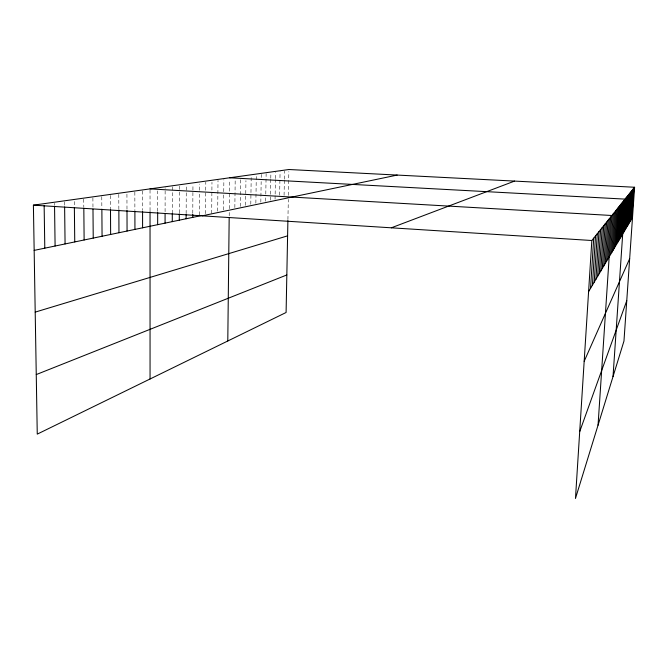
<?xml version="1.0" encoding="UTF-8"?>
<svg xmlns="http://www.w3.org/2000/svg" width="668" height="668" viewBox="0 0 668 668"><rect width="100%" height="100%" fill="white"/><g stroke="black" fill="none" stroke-linecap="round" stroke-linejoin="round"><path stroke-width="0.5" stroke-dasharray="3.34 2.5" d="M157.673 211.364L157.69 190.889M165.088 211.706L165.138 187.817M172.302 213.434L172.377 186.798M179.316 212.883L179.425 185.829M186.138 213.618L186.288 184.861M192.785 213.309L192.918 191.006M192.927 189.996L192.96 184.927M199.248 214.987L199.415 191.273M199.415 190.238L199.465 184.051M205.56 213.685L205.736 191.29M205.744 190.271L205.802 182.122M211.706 213.426L211.973 182.322M217.71 211.155L218.01 180.427M223.563 209.944L223.747 192.751M223.755 191.733L223.88 179.6M229.199 215.781L229.258 210.771M229.274 208.733L229.6 179.851M234.852 207.589L235.194 179.041M240.296 206.437L240.639 179.366M245.607 205.343L245.941 180.644M250.801 204.274L251.21 175.793M255.869 203.189L256.295 175.099M260.829 202.17L261.155 181.596M261.221 177.488L261.271 174.398M265.68 201.177L265.781 195.073M265.797 194.054L266.131 173.705M270.415 200.166L270.774 179.325M270.791 178.281L270.866 174.114M275.057 199.206L275.124 195.089M275.149 194.054L275.4 179.625M275.425 178.598L275.533 172.411M279.65 195.215L280.076 171.768M284.067 195.348L284.359 180.21M284.376 179.208L284.526 171.133M287.916 219.588L288.317 199.398M288.392 195.398L288.86 171.584M54.509 203.256L54.534 205.343M64.554 201.836L64.604 205.944M74.307 201.527L74.365 206.704M83.734 199.156L83.817 207.322M101.778 196.659L101.862 208.115M92.894 197.887L92.977 208.199M110.412 195.44L110.487 208.792M118.787 194.288L118.854 208.833M134.844 192.042L134.894 210.721M126.937 194.154L126.987 209.527M142.543 190.956L142.568 210.403M150.033 189.921L150.041 211.723"/><path stroke-width="1" d="M157.656 224.673L157.673 212.391M165.071 223.129L165.088 213.785M172.277 221.634L172.302 213.434M179.283 220.173L179.316 213.927M186.113 218.753L186.138 214.645M192.76 217.367L192.785 214.328M227.788 340.989L229.174 217.776M287.9 220.54L286.096 312.49L37.258 434.125L33.4 205.151L288.902 169.513L634.6 187.249L623.97 341.031L575.465 498.487L591.84 240.505L634.6 187.249M590.529 288.376L593.727 238.159M592.391 285.228L595.547 235.896M594.186 282.197L597.301 233.708M595.914 279.266L598.987 231.604M597.593 276.427L600.624 229.575M599.213 273.696L602.202 227.604M600.774 271.049L603.722 225.709M602.285 268.486L605.2 223.872M603.755 266.006L606.627 222.093M605.175 263.601L608.014 220.365M606.552 261.28L609.35 218.695M607.888 259.017L610.652 217.075M598.044 425.19L611.913 215.505L150.033 188.885M610.502 254.6L613.199 213.91M611.779 252.437L614.443 212.357M613.015 250.341L615.645 210.854M614.226 248.304L616.823 209.393M615.387 246.325L617.958 207.982M616.522 244.404L619.061 206.604M617.633 242.542L620.138 205.268M618.702 240.722L621.173 203.965M619.745 238.96L622.192 202.705M620.756 237.249L623.177 201.477M621.741 235.579L624.137 200.283M613.024 376.56L625.073 199.122L229.625 177.788M623.636 232.372L625.974 197.987M624.555 230.827L626.86 196.885M625.44 229.324L627.728 195.808M626.308 227.863L628.571 194.764M627.152 226.435L629.39 193.745M627.97 225.041L630.191 192.743M628.78 223.68L630.968 191.774M629.565 222.361L631.728 190.823M630.325 221.066L632.471 189.904M631.076 219.797L633.197 188.994M631.803 218.561L633.907 188.117M579.707 431.611L626.759 300.709M584.174 361.304L629.665 258.658M588.6 291.64L632.521 217.359M36.256 374.573L286.831 274.957M391.314 227.813L514.56 181.095M35.204 312.115L287.599 235.846M34.16 250.383L201.945 215.455M202.137 215.839L397.176 175.074M33.4 205.151L591.84 240.505M44.146 205.727L44.798 248.162M54.551 206.387L55.102 246.024M64.621 206.971L65.08 243.945M74.373 207.74L74.749 241.933M83.826 208.341L84.126 239.979M101.87 209.159L102.062 236.247M92.986 209.226L93.228 238.084M110.496 209.819L110.637 234.46M118.862 209.869L118.962 232.731M134.894 211.764L134.936 229.408M126.995 210.554L127.062 231.044M142.568 211.43L142.593 227.813M150.041 211.723L150.058 378.99"/></g></svg>
